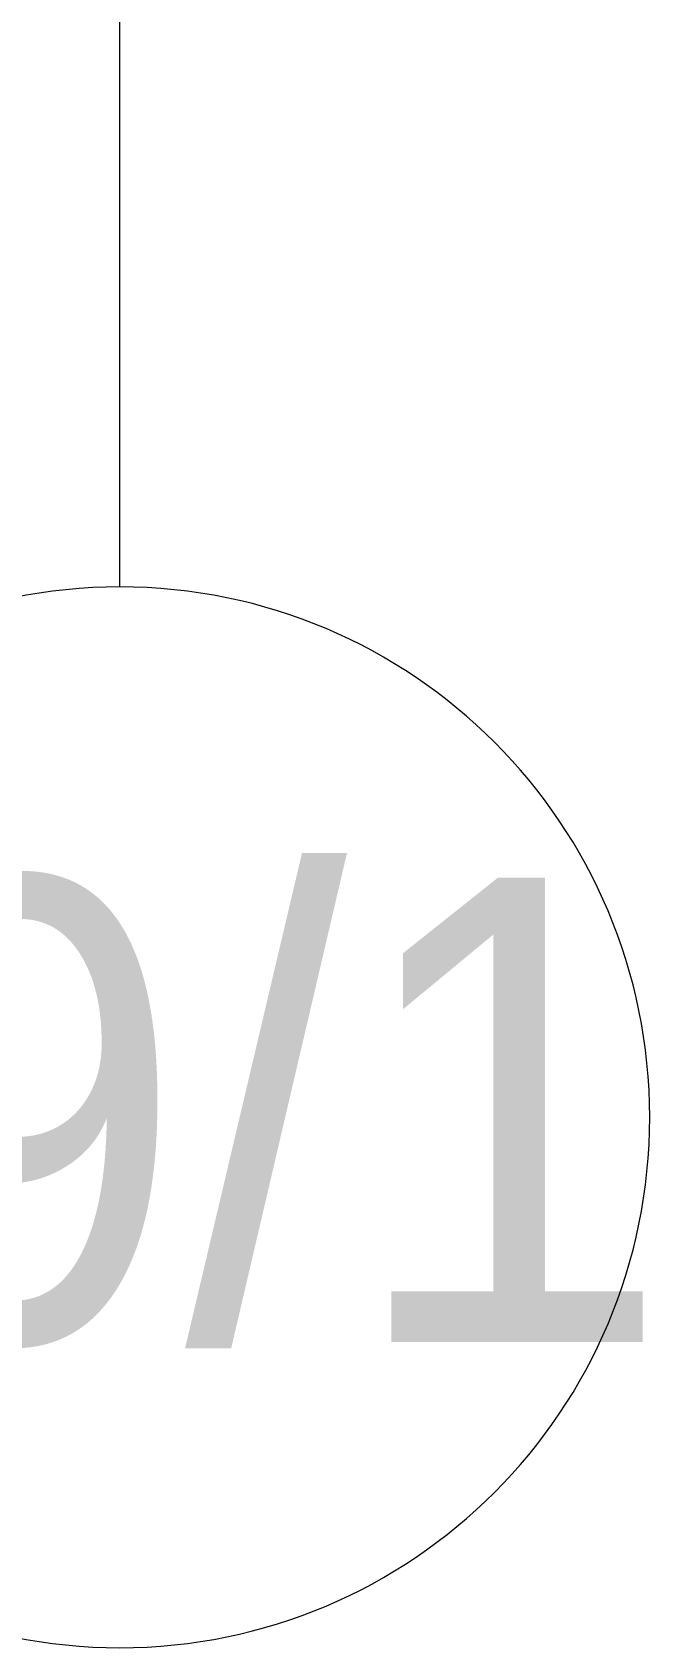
# Model space of a CAD drawing. Header units: millimetres. Extents: x -164500 to 426394, y -23753 to 102118.
# Drawn here: x 107142 to 108075, y -3642 to -1206 of the extents above; entities that cross this region are included whole.
import ezdxf

# ---------------------------------------------------------------- set-up
doc = ezdxf.new("R2010")
doc.units = ezdxf.units.MM
doc.layers.add('Оси', color=7, linetype='Continuous', lineweight=9)
doc.layers.add('Оси-1', color=7, linetype='Continuous', lineweight=20)
doc.styles.add('Arial', font='arial.ttf', dxfattribs={"width": 0.9, "height": 700})

# ---------------------------------------------------------------- blocks, each defined once
blk = doc.blocks.new('Ось сетки - D8-29747960-Объем проектирования 1 этажа')
at = {"layer": 'Оси-1'}
for start, end in [(360, 180), (180, 360)]:
    blk.add_arc((0, 0), 4, start, end, dxfattribs=at)

msp = doc.modelspace()

# ---------------------------------------------------------------- linework, layer by layer
at = {"layer": 'Оси'}
msp.add_lwpolyline([(107274.702, -2042.321), (107274.702, 2957.679), (107274.702, 16892.225), (107274.702, 21892.225)], dxfattribs=at)

# ---------------------------------------------------------------- block references
at = {"layer": 'Оси-1', "xscale": 199.9999999999999, "yscale": 199.9999999999999, "zscale": 199.9999999999999}
msp.add_blockref('Ось сетки - D8-29747960-Объем проектирования 1 этажа', (107274.702, -2842.321), dxfattribs=at)

# ---------------------------------------------------------------- texts
at = {"layer": 'Оси', "insert": (106394.17, -2481.028), "char_height": 700, "width": 2121.26512, "attachment_point": 1, "style": 'Arial'}
msp.add_mtext('29/1', dxfattribs=at)

doc.saveas('drawing.dxf')
